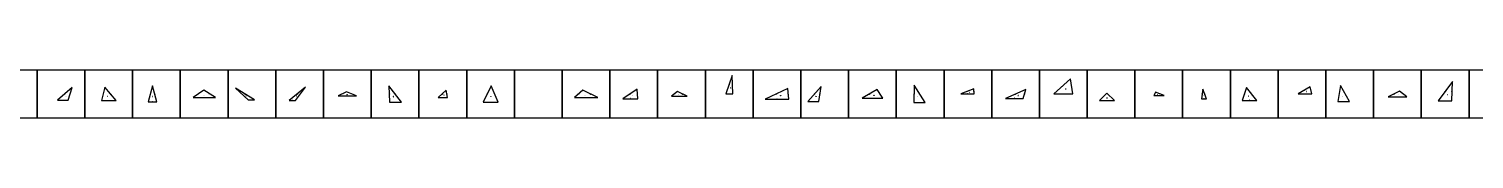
# Model space of a CAD drawing. Header units: millimetres. Extents: x 0 to 121000, y 0 to 607.
# Drawn here: x 60414 to 75553, y 0 to 500 of the extents above; entities that cross this region are included whole.
import ezdxf

# ---------------------------------------------------------------- set-up
doc = ezdxf.new("R2010")
doc.units = ezdxf.units.MM

msp = doc.modelspace()

# ---------------------------------------------------------------- linework, layer by layer
for points in [[(60000, 0), (60500, 0), (60500, 500), (60000, 500), (60000, 0)], [(60500, 0), (61000, 0), (61000, 500), (60500, 500), (60500, 0)], [(61000, 0), (61500, 0), (61500, 500), (61000, 500), (61000, 0)], [(61500, 0), (62000, 0), (62000, 500), (61500, 500), (61500, 0)], [(62000, 0), (62500, 0), (62500, 500), (62000, 500), (62000, 0)], [(62500, 0), (63000, 0), (63000, 500), (62500, 500), (62500, 0)], [(63000, 0), (63500, 0), (63500, 500), (63000, 500), (63000, 0)], [(63500, 0), (64000, 0), (64000, 500), (63500, 500), (63500, 0)], [(64000, 0), (64500, 0), (64500, 500), (64000, 500), (64000, 0)], [(64500, 0), (65000, 0), (65000, 500), (64500, 500), (64500, 0)], [(65000, 0), (65500, 0), (65500, 500), (65000, 500), (65000, 0)], [(65500, 0), (66000, 0), (66000, 500), (65500, 500), (65500, 0)], [(66000, 0), (66500, 0), (66500, 500), (66000, 500), (66000, 0)], [(66500, 0), (67000, 0), (67000, 500), (66500, 500), (66500, 0)], [(67000, 0), (67500, 0), (67500, 500), (67000, 500), (67000, 0)], [(67500, 0), (68000, 0), (68000, 500), (67500, 500), (67500, 0)], [(68000, 0), (68500, 0), (68500, 500), (68000, 500), (68000, 0)], [(68500, 0), (69000, 0), (69000, 500), (68500, 500), (68500, 0)], [(69000, 0), (69500, 0), (69500, 500), (69000, 500), (69000, 0)], [(69500, 0), (70000, 0), (70000, 500), (69500, 500), (69500, 0)], [(70000, 0), (70500, 0), (70500, 500), (70000, 500), (70000, 0)], [(70500, 0), (71000, 0), (71000, 500), (70500, 500), (70500, 0)], [(71000, 0), (71500, 0), (71500, 500), (71000, 500), (71000, 0)], [(71500, 0), (72000, 0), (72000, 500), (71500, 500), (71500, 0)], [(72000, 0), (72500, 0), (72500, 500), (72000, 500), (72000, 0)], [(72500, 0), (73000, 0), (73000, 500), (72500, 500), (72500, 0)], [(73000, 0), (73500, 0), (73500, 500), (73000, 500), (73000, 0)], [(73500, 0), (74000, 0), (74000, 500), (73500, 500), (73500, 0)], [(74000, 0), (74500, 0), (74500, 500), (74000, 500), (74000, 0)], [(74500, 0), (75000, 0), (75000, 500), (74500, 500), (74500, 0)], [(75000, 0), (75500, 0), (75500, 500), (75000, 500), (75000, 0)], [(75500, 0), (76000, 0), (76000, 500), (75500, 500), (75500, 0)]]:
    msp.add_lwpolyline(points, close=True)
at = {"color": 1}
for points in [[(60869, 318), (60713, 184)], [(60825, 184), (60869, 318)], [(61209, 320), (61174, 182)], [(61327, 182), (61209, 320)], [(61710, 334), (61665, 168)], [(61755, 168), (61710, 334)], [(62777, 190), (62579, 312)], [(62579, 312), (62710, 190)], [(63310, 320), (63140, 182)], [(63206, 182), (63310, 320)], [(64316, 166), (64186, 336)], [(64186, 336), (64190, 166)], [(65256, 336), (65173, 166)], [(65329, 166), (65256, 336)], [(67782, 444), (67715, 251)], [(67787, 251), (67782, 444)], [(68365, 307), (68127, 195)], [(68374, 195), (68365, 307)], [(68713, 330), (68575, 172)], [(68688, 172), (68713, 330)], [(69686, 342), (69684, 160)], [(69803, 160), (69686, 342)], [(70311, 305), (70176, 251)], [(70315, 251), (70311, 305)], [(71325, 408), (71152, 251)], [(71350, 251), (71325, 408)], [(73169, 319), (73125, 183)], [(73278, 183), (73169, 319)], [(73836, 325), (73711, 251)], [(73852, 251), (73836, 325)], [(74155, 340), (74124, 171)], [(74249, 171), (74155, 340)], [(75326, 380), (75176, 177)], [(75319, 177), (75326, 380)], [(60713, 184), (60825, 184)], [(61174, 182), (61327, 182)], [(61665, 168), (61755, 168)], [(62246, 290), (62134, 212)], [(62134, 212), (62367, 212)], [(62367, 212), (62246, 290)], [(62710, 190), (62777, 190)], [(63140, 182), (63206, 182)], [(63742, 272), (63655, 230)], [(63655, 230), (63846, 230)], [(63846, 230), (63742, 272)], [(64190, 166), (64316, 166)], [(64786, 289), (64702, 213)], [(64702, 213), (64799, 213)], [(64799, 213), (64786, 289)], [(65173, 166), (65329, 166)], [(66218, 290), (66129, 212)], [(66129, 212), (66374, 212)], [(66374, 212), (66218, 290)], [(66786, 301), (66636, 201)], [(66636, 201), (66792, 201)], [(66792, 201), (66786, 301)], [(67208, 276), (67146, 226)], [(67146, 226), (67310, 226)], [(67310, 226), (67208, 276)], [(67715, 251), (67787, 251)], [(68127, 195), (68374, 195)], [(68575, 172), (68688, 172)], [(69299, 296), (69143, 206)], [(69143, 206), (69359, 206)], [(69359, 206), (69299, 296)], [(69684, 160), (69803, 160)], [(70176, 251), (70315, 251)], [(70858, 298), (70644, 204)], [(70644, 204), (70830, 204)], [(70830, 204), (70858, 298)], [(71152, 251), (71350, 251)], [(71707, 259), (71629, 182)], [(71629, 182), (71787, 182)], [(71787, 182), (71707, 259)], [(72216, 268), (72197, 234)], [(72197, 234), (72306, 234)], [(72306, 234), (72216, 268)], [(72713, 302), (72696, 200)], [(72696, 200), (72751, 200)], [(72751, 200), (72713, 302)], [(73125, 183), (73278, 183)], [(73711, 251), (73852, 251)], [(74124, 171), (74249, 171)], [(74773, 281), (74654, 221)], [(74654, 221), (74847, 221)], [(74847, 221), (74773, 281)], [(75176, 177), (75319, 177)]]:
    msp.add_lwpolyline(points, dxfattribs=at)
at = {"color": 250}
for points in [[(67750, 348), (67750, 347), (67749, 348)], [(67750, 347), (67750, 347), (67750, 347), (67749, 347)], [(67750, 347), (67750, 346), (67749, 346)], [(67783, 348), (67783, 348), (67784, 348), (67784, 348), (67784, 348), (67784, 348)], [(67783, 346), (67783, 346), (67783, 347), (67783, 347), (67784, 346), (67784, 347), (67784, 347), (67784, 346), (67784, 346)], [(67783, 347), (67783, 347), (67783, 347), (67784, 347), (67784, 347), (67784, 347), (67784, 347)], [(71239, 328), (71239, 328), (71238, 329), (71238, 329), (71238, 328), (71239, 328)], [(71240, 329), (71240, 329), (71239, 329)], [(71240, 329), (71239, 328), (71239, 329)], [(71336, 330), (71336, 329), (71336, 329), (71336, 330), (71337, 330), (71337, 329)], [(71336, 329), (71336, 329), (71336, 329), (71336, 329), (71336, 329), (71337, 329), (71337, 329)], [(60768, 185), (60768, 185), (60768, 185), (60768, 185), (60768, 185), (60768, 184), (60768, 184), (60768, 184), (60768, 184)], [(60768, 185), (60768, 185), (60769, 185), (60769, 185), (60768, 185), (60768, 184), (60769, 184)], [(60769, 185), (60769, 185), (60769, 185), (60769, 185), (60769, 185), (60769, 184), (60769, 184), (60769, 184), (60769, 184)], [(60792, 251), (60792, 250), (60791, 251)], [(60791, 250), (60792, 250), (60791, 250), (60791, 250), (60791, 250), (60791, 251)], [(60846, 251), (60846, 251), (60845, 251), (60845, 252), (60846, 251), (60846, 251)], [(60845, 250), (60845, 251), (60846, 251)], [(60846, 252), (60846, 252), (60846, 252)], [(61193, 252), (61193, 252), (61193, 251), (61193, 251), (61193, 252), (61192, 251), (61192, 251), (61192, 252), (61192, 252)], [(61193, 250), (61193, 250), (61192, 250)], [(61250, 183), (61250, 184), (61250, 183)], [(61251, 183), (61250, 183), (61250, 184), (61251, 184), (61251, 183), (61250, 183)], [(61251, 183), (61251, 183), (61251, 184), (61251, 183)], [(61267, 251), (61267, 251), (61266, 251), (61267, 251)], [(61268, 250), (61267, 250), (61268, 250)], [(61267, 250), (61267, 250), (61268, 250)], [(61688, 250), (61688, 250), (61688, 250), (61687, 250), (61688, 250), (61688, 250)], [(61688, 252), (61689, 251), (61688, 251)], [(61689, 250), (61688, 251), (61688, 251), (61688, 251), (61688, 251), (61688, 251)], [(61709, 169), (61709, 170), (61709, 169)], [(61711, 169), (61710, 169), (61711, 170), (61711, 169)], [(61731, 250), (61731, 250), (61731, 250), (61731, 250), (61732, 251), (61732, 250)], [(61731, 251), (61731, 251), (61731, 251), (61731, 251), (61732, 251), (61732, 251)], [(62191, 250), (62191, 250), (62190, 250)], [(62192, 250), (62192, 250), (62192, 250), (62191, 250), (62191, 251), (62191, 251), (62191, 251), (62191, 251), (62192, 251)], [(62250, 213), (62250, 213), (62250, 213), (62250, 213), (62250, 213), (62250, 213), (62250, 212), (62250, 212), (62250, 213)], [(62250, 213), (62250, 213), (62251, 213), (62251, 213), (62250, 213), (62251, 213), (62251, 212), (62250, 212), (62250, 213)], [(62251, 213), (62251, 213), (62251, 213), (62251, 213), (62251, 213), (62251, 212), (62251, 212)], [(62306, 250), (62305, 250), (62306, 251)], [(62306, 250), (62306, 250), (62307, 250), (62306, 250), (62306, 251), (62307, 250)], [(62307, 249), (62307, 249), (62307, 249), (62307, 250), (62307, 250), (62307, 250), (62307, 250)], [(62645, 252), (62645, 253), (62645, 252), (62645, 252), (62645, 252), (62644, 252), (62645, 252)], [(62645, 252), (62646, 252), (62646, 252), (62646, 252), (62645, 252), (62645, 251), (62645, 251), (62645, 251), (62645, 252)], [(62678, 250), (62678, 250), (62677, 250), (62677, 250), (62678, 250), (62677, 250), (62678, 251), (62678, 250), (62678, 250)], [(62677, 250), (62677, 250), (62677, 251)], [(62678, 249), (62678, 249), (62678, 249), (62678, 250), (62678, 250), (62679, 250), (62678, 250)], [(62742, 191), (62743, 191), (62743, 190)], [(62743, 191), (62743, 191), (62743, 191), (62743, 191), (62743, 191), (62743, 190), (62743, 190), (62743, 190), (62743, 190)], [(62744, 191), (62744, 191), (62744, 191), (62744, 190)], [(63172, 183), (63172, 183), (63172, 182)], [(63172, 183), (63172, 183), (63173, 183), (63173, 183), (63172, 183), (63172, 182), (63173, 182)], [(63174, 183), (63173, 183), (63173, 183), (63173, 182)], [(63226, 250), (63226, 250), (63225, 250)], [(63225, 250), (63226, 250), (63225, 249), (63225, 250), (63225, 250), (63225, 250), (63225, 250)], [(63227, 251), (63227, 250), (63226, 250), (63226, 251), (63226, 251), (63226, 251), (63226, 251)], [(63256, 251), (63256, 251), (63257, 251)], [(63257, 251), (63257, 252), (63257, 251)], [(63699, 250), (63699, 249), (63698, 250)], [(63700, 251), (63700, 250), (63699, 251)], [(63750, 231), (63750, 232), (63750, 232), (63750, 231), (63750, 231), (63750, 231), (63750, 231), (63750, 231), (63750, 231)], [(63750, 231), (63751, 232), (63751, 231)], [(63751, 231), (63751, 232), (63751, 232), (63751, 231), (63751, 231), (63751, 231), (63751, 231), (63751, 231), (63751, 231)], [(63794, 250), (63793, 250), (63794, 251)], [(63794, 249), (63794, 249), (63794, 249), (63794, 250), (63794, 250), (63794, 250), (63794, 250), (63795, 250), (63795, 250)], [(64189, 252), (64190, 252), (64190, 252), (64189, 252), (64189, 252), (64189, 252), (64189, 252), (64189, 252), (64189, 252)], [(64189, 251), (64189, 251), (64190, 251), (64189, 251)], [(64190, 251), (64190, 250), (64189, 251)], [(64250, 250), (64250, 250), (64250, 250), (64250, 250), (64250, 251), (64251, 250)], [(64252, 167), (64252, 168), (64252, 168), (64252, 167), (64252, 167), (64252, 167), (64252, 167)], [(64253, 167), (64253, 168), (64253, 168), (64253, 167), (64253, 167), (64253, 167), (64253, 167), (64253, 167), (64253, 167)], [(64253, 167), (64253, 168), (64254, 168), (64254, 167), (64253, 167), (64253, 167), (64254, 167)], [(64746, 251), (64746, 251), (64745, 250), (64745, 251), (64745, 251), (64745, 251), (64745, 251)], [(64750, 214), (64750, 214), (64751, 214), (64751, 214), (64750, 214), (64751, 214), (64751, 213), (64750, 213), (64750, 214)], [(64751, 214), (64751, 214), (64751, 213)], [(64791, 251), (64791, 252), (64792, 252)], [(64792, 251), (64792, 250), (64791, 251), (64792, 251)], [(64791, 250), (64791, 250), (64791, 250), (64791, 250), (64792, 250), (64792, 250), (64792, 250), (64792, 250), (64792, 250)], [(65215, 250), (65215, 250), (65215, 250), (65215, 250), (65214, 250), (65215, 250)], [(65216, 252), (65216, 251), (65215, 251)], [(65215, 250), (65215, 251), (65216, 251), (65215, 250), (65215, 251), (65215, 251)], [(65249, 167), (65250, 167), (65250, 166)], [(65251, 167), (65250, 167), (65250, 167), (65251, 167), (65251, 166), (65250, 166)], [(65251, 167), (65251, 167), (65251, 167), (65251, 166)], [(65291, 250), (65291, 250), (65292, 250)], [(65291, 249), (65291, 249), (65291, 250), (65291, 250), (65292, 250), (65292, 250), (65292, 250), (65292, 250), (65292, 250)], [(66174, 250), (66174, 250), (66174, 249), (66174, 250), (66174, 250), (66174, 250), (66173, 250)], [(66175, 251), (66175, 251), (66175, 250), (66175, 251), (66175, 251), (66175, 251), (66174, 251)], [(66250, 213), (66250, 213), (66251, 213), (66251, 213), (66251, 213), (66251, 213), (66251, 212), (66250, 212), (66250, 212)], [(66294, 250), (66295, 250), (66295, 251), (66295, 251), (66295, 250), (66295, 250)], [(66296, 250), (66296, 249), (66295, 250), (66295, 250), (66296, 250), (66295, 250), (66296, 251), (66296, 250), (66296, 250)], [(66296, 250), (66296, 249), (66296, 250)], [(66711, 250), (66711, 250), (66711, 249), (66711, 250), (66711, 250), (66711, 250), (66710, 250), (66711, 250), (66711, 250)], [(66712, 250), (66712, 250), (66711, 251)], [(66712, 251), (66712, 250), (66712, 251)], [(66713, 202), (66713, 203), (66713, 202)], [(66714, 203), (66714, 203), (66714, 203), (66714, 203), (66714, 202), (66714, 202), (66714, 202), (66714, 202), (66714, 202)], [(66788, 251), (66788, 251), (66788, 251), (66788, 251), (66789, 251), (66789, 251)], [(67227, 227), (67227, 227), (67227, 227), (67227, 227), (67227, 227), (67227, 227), (67227, 226), (67227, 226), (67227, 226)], [(67228, 227), (67228, 227), (67228, 226)], [(67258, 250), (67258, 250), (67257, 250), (67258, 250), (67258, 250), (67258, 251), (67258, 251)], [(67259, 249), (67258, 250), (67259, 250)], [(67259, 249), (67259, 249), (67259, 249), (67259, 250), (67259, 250), (67259, 250), (67259, 250), (67260, 250), (67260, 250)], [(67750, 252), (67750, 252), (67750, 251)], [(67751, 252), (67751, 252), (67751, 251)], [(67751, 252), (67752, 252), (67752, 251)], [(68246, 250), (68247, 250), (68247, 250), (68247, 250), (68246, 250), (68247, 251)], [(68246, 250), (68246, 250), (68246, 249), (68246, 250)], [(68248, 250), (68248, 250), (68247, 250), (68247, 250), (68248, 251), (68247, 251), (68247, 251)], [(68250, 196), (68250, 196), (68250, 196), (68250, 196), (68250, 196), (68250, 195), (68250, 195)], [(68251, 196), (68250, 196), (68251, 196), (68251, 195)], [(68251, 196), (68251, 196), (68251, 196), (68251, 196), (68251, 195), (68251, 195)], [(68369, 251), (68368, 252), (68369, 252)], [(68368, 250), (68368, 251), (68369, 251)], [(68369, 250), (68368, 250), (68369, 250)], [(68630, 173), (68631, 174), (68631, 173)], [(68631, 174), (68631, 174), (68631, 173)], [(68645, 250), (68645, 250), (68645, 249), (68644, 250), (68644, 250), (68644, 250), (68644, 250)], [(68646, 251), (68646, 251), (68645, 250), (68645, 251), (68645, 251), (68645, 251), (68645, 251), (68645, 251), (68645, 251)], [(68700, 252), (68700, 252), (68699, 252), (68700, 252)], [(68699, 250), (68699, 250), (68699, 251), (68700, 251), (68699, 250), (68700, 250), (68700, 250)], [(68699, 251), (68699, 251), (68699, 251), (68699, 251), (68700, 251), (68700, 251), (68700, 251), (68700, 251), (68700, 251)], [(69222, 250), (69222, 250), (69222, 251), (69221, 250), (69222, 250), (69222, 250)], [(69221, 250), (69221, 249), (69221, 250)], [(69223, 251), (69222, 250), (69222, 251)], [(69250, 207), (69250, 208), (69250, 207)], [(69251, 208), (69251, 208), (69251, 207)], [(69252, 207), (69251, 207), (69252, 208), (69252, 207)], [(69329, 249), (69328, 249), (69328, 250), (69328, 250), (69329, 250), (69329, 250), (69329, 250)], [(69328, 250), (69328, 250), (69329, 250)], [(69686, 252), (69687, 252), (69686, 252)], [(69686, 251), (69686, 251), (69687, 251), (69686, 251)], [(69686, 250), (69686, 251), (69687, 250), (69686, 250)], [(69742, 161), (69743, 162), (69743, 161)], [(69743, 251), (69743, 250), (69743, 251), (69743, 251), (69743, 251), (69743, 251), (69743, 251), (69744, 251), (69744, 251)], [(69744, 250), (69743, 250), (69744, 250)], [(69743, 250), (69743, 250), (69744, 250)], [(69743, 161), (69743, 161), (69743, 162), (69743, 162), (69743, 161), (69743, 161)], [(69744, 161), (69744, 161), (69744, 162), (69744, 162), (69744, 161), (69744, 161)], [(70244, 277), (70244, 277), (70244, 276), (70244, 277), (70244, 277), (70243, 277), (70243, 277), (70244, 277), (70244, 277)], [(70243, 277), (70244, 276), (70243, 276), (70243, 277), (70243, 277), (70243, 277), (70243, 277)], [(70245, 277), (70244, 277), (70244, 278)], [(70244, 252), (70244, 252), (70245, 252), (70245, 252), (70244, 252), (70244, 251), (70245, 251)], [(70245, 252), (70245, 252), (70245, 252), (70245, 251)], [(70246, 252), (70246, 252), (70246, 252), (70246, 252), (70246, 252), (70246, 251), (70246, 251)], [(70311, 277), (70312, 277), (70312, 277), (70312, 278), (70312, 278), (70312, 277)], [(70311, 278), (70312, 278), (70312, 278), (70312, 278), (70312, 278), (70312, 278)], [(70736, 205), (70736, 206), (70736, 206), (70736, 205), (70736, 205), (70736, 205), (70736, 205)], [(70737, 205), (70736, 205), (70737, 206), (70737, 205)], [(70737, 205), (70738, 206), (70738, 205)], [(70752, 250), (70751, 250), (70752, 251)], [(70752, 250), (70752, 250), (70752, 251)], [(70842, 251), (70842, 252), (70843, 251)], [(70842, 250), (70842, 250), (70842, 251), (70843, 251), (70842, 250), (70843, 250), (70843, 251)], [(70843, 252), (70843, 252), (70843, 252), (70843, 252)], [(71251, 252), (71251, 252), (71251, 252), (71251, 252), (71251, 252), (71251, 252), (71251, 251), (71251, 251), (71251, 251)], [(71669, 220), (71669, 220), (71669, 220), (71668, 220)], [(71668, 220), (71668, 219), (71668, 220)], [(71670, 220), (71670, 220), (71669, 220), (71669, 220), (71669, 221), (71669, 221), (71669, 221)], [(71707, 183), (71708, 183), (71708, 183)], [(71708, 183), (71708, 183), (71708, 183)], [(71709, 183), (71709, 183), (71709, 183), (71709, 183), (71709, 183), (71709, 183)], [(71746, 220), (71746, 220), (71746, 221)], [(71747, 220), (71746, 220), (71747, 220)], [(71747, 219), (71747, 219), (71747, 220)], [(72208, 251), (72208, 251), (72207, 251)], [(72208, 251), (72208, 251), (72208, 250), (72207, 250), (72208, 251), (72207, 251), (72207, 251)], [(72250, 235), (72250, 235), (72251, 235), (72251, 235), (72251, 235), (72251, 234), (72251, 234), (72250, 234), (72250, 234)], [(72251, 235), (72252, 235), (72252, 234)], [(72252, 235), (72252, 235), (72252, 235), (72252, 235), (72252, 235), (72252, 234), (72252, 234), (72252, 234), (72252, 234)], [(72260, 250), (72261, 249), (72261, 250), (72260, 250), (72261, 251), (72261, 250)], [(72261, 250), (72261, 249), (72261, 250)], [(72706, 252), (72706, 252), (72706, 251), (72706, 251), (72706, 252), (72706, 251), (72705, 251), (72705, 252), (72706, 252)], [(72706, 251), (72706, 251), (72706, 251), (72705, 251)], [(72706, 250), (72706, 250), (72706, 250), (72706, 250), (72705, 250), (72705, 251)], [(72723, 201), (72723, 201), (72723, 201), (72723, 201), (72723, 201), (72723, 200), (72723, 200)], [(72724, 201), (72723, 201), (72724, 201), (72724, 200)], [(72725, 201), (72724, 201), (72724, 201), (72725, 201), (72725, 200), (72724, 200)], [(72731, 250), (72731, 250), (72731, 250), (72731, 250), (72732, 250), (72732, 250), (72732, 251), (72732, 250), (72732, 250)], [(72731, 251), (72731, 251), (72732, 251)], [(73148, 251), (73149, 251), (73148, 250), (73148, 250), (73148, 251), (73148, 251), (73147, 251), (73148, 251), (73148, 251)], [(73148, 250), (73148, 250), (73148, 250), (73148, 250), (73147, 250), (73147, 250)], [(73148, 252), (73149, 251), (73148, 251)], [(73201, 185), (73201, 185), (73201, 185), (73201, 185), (73201, 184), (73201, 184), (73201, 184), (73201, 184), (73201, 184)], [(73201, 185), (73202, 185), (73201, 184)], [(73202, 185), (73202, 185), (73202, 185), (73202, 185), (73202, 184), (73202, 184), (73202, 184), (73202, 184), (73202, 184)], [(73223, 250), (73223, 250), (73222, 250), (73223, 251)], [(73222, 251), (73222, 251), (73222, 251), (73223, 251)], [(73223, 249), (73223, 249), (73223, 250), (73223, 250), (73223, 250), (73224, 250), (73223, 250)], [(73774, 287), (73774, 286), (73773, 287)], [(73775, 287), (73775, 287), (73774, 288)], [(73775, 287), (73775, 287), (73774, 286), (73774, 287), (73774, 287), (73774, 287), (73774, 287)], [(73781, 252), (73781, 252), (73781, 251)], [(73782, 252), (73782, 252), (73782, 252), (73782, 252), (73782, 251), (73782, 251)], [(73843, 288), (73843, 287), (73843, 287), (73843, 288), (73844, 288), (73844, 288)], [(73843, 287), (73844, 287), (73844, 287), (73844, 287), (73843, 287), (73844, 287)], [(74141, 255), (74141, 256), (74141, 256), (74141, 255), (74140, 256), (74141, 256)], [(74141, 255), (74141, 255), (74141, 255), (74141, 255), (74141, 255), (74140, 255), (74140, 255)], [(74187, 173), (74187, 173), (74187, 172)], [(74201, 254), (74201, 254), (74202, 254)], [(74713, 249), (74714, 249), (74714, 250), (74713, 250), (74713, 250), (74713, 250)], [(74715, 250), (74715, 250), (74715, 250), (74715, 250), (74715, 251), (74715, 251), (74714, 251)], [(74750, 222), (74750, 222), (74750, 222), (74750, 222), (74750, 222), (74750, 221), (74750, 221), (74750, 221), (74750, 221)], [(74751, 222), (74751, 222), (74751, 221), (74751, 221), (74751, 222), (74751, 222)], [(74810, 250), (74809, 250), (74809, 250), (74809, 250), (74810, 250), (74810, 250), (74810, 251)], [(74809, 251), (74809, 250), (74809, 250), (74809, 251)], [(74810, 249), (74810, 249), (74810, 249), (74810, 250), (74810, 250), (74810, 250), (74810, 250), (74811, 250), (74810, 250)], [(75247, 178), (75247, 179), (75247, 179), (75247, 178), (75247, 178), (75247, 178), (75247, 178), (75247, 178), (75247, 178)], [(75247, 178), (75247, 179), (75248, 179), (75248, 178), (75247, 178), (75247, 178), (75248, 178)], [(75252, 278), (75252, 277), (75251, 278)], [(75252, 279), (75253, 278), (75252, 279)], [(75321, 278), (75321, 279), (75322, 279)], [(75321, 277), (75321, 277), (75321, 278), (75321, 278), (75321, 277), (75322, 277), (75322, 278)]]:
    msp.add_lwpolyline(points, dxfattribs=at)
at = {"color": 5}
for points in [[(67760, 315), (67760, 316), (67760, 314)], [(67762, 316), (67761, 315), (67761, 314), (67762, 314), (67762, 315), (67761, 315)], [(67762, 316), (67763, 316), (67762, 314)], [(71274, 303), (71275, 304), (71275, 302)], [(71275, 304), (71276, 304), (71275, 302)], [(60800, 229), (60801, 229), (60801, 228)], [(60802, 229), (60801, 229), (60802, 229), (60802, 228)], [(60803, 229), (60803, 229), (60803, 229), (60803, 229), (60803, 229), (60803, 228), (60803, 228)], [(61235, 228), (61236, 229), (61236, 227)], [(61237, 228), (61236, 228), (61237, 229), (61237, 227)], [(61238, 228), (61237, 228), (61238, 229), (61238, 227)], [(61708, 223), (61709, 224), (61709, 223)], [(61710, 223), (61709, 223), (61710, 224), (61710, 223)], [(61711, 224), (61710, 224), (61710, 223), (61711, 223), (61711, 223), (61710, 223)], [(62247, 238), (62248, 239), (62248, 237)], [(62249, 238), (62249, 238), (62249, 239), (62249, 237)], [(62251, 239), (62250, 238), (62250, 237), (62251, 237), (62251, 238), (62250, 238)], [(62687, 231), (62688, 231), (62688, 230)], [(62689, 231), (62688, 231), (62689, 231), (62689, 230)], [(63217, 228), (63217, 229), (63217, 227)], [(63219, 228), (63218, 228), (63218, 229), (63218, 227)], [(63220, 228), (63219, 228), (63219, 229), (63220, 229), (63220, 227), (63219, 227)], [(63746, 244), (63747, 245), (63747, 243)], [(63748, 245), (63747, 245), (63747, 244), (63748, 244), (63748, 243), (63747, 243)], [(64229, 223), (64230, 224), (64230, 222)], [(64231, 224), (64230, 224), (64230, 223), (64231, 223), (64231, 222), (64230, 222)], [(64231, 223), (64231, 224), (64232, 224), (64232, 223), (64231, 223), (64231, 222), (64232, 222)], [(64761, 238), (64761, 239), (64761, 238)], [(64763, 239), (64762, 239), (64762, 238), (64763, 238), (64763, 238), (64762, 238)], [(64764, 238), (64763, 238), (64764, 239), (64764, 238)], [(65251, 223), (65251, 223), (65251, 222)], [(65253, 223), (65252, 223), (65252, 223), (65253, 223), (65253, 222), (65252, 222)], [(65254, 223), (65253, 223), (65253, 222), (65254, 222), (65254, 223), (65253, 223)], [(66239, 238), (66239, 239), (66239, 237)], [(66241, 239), (66240, 239), (66240, 238), (66241, 238), (66241, 237), (66240, 237)], [(66242, 238), (66241, 238), (66241, 239), (66242, 239), (66242, 237), (66241, 237)], [(66736, 235), (66737, 235), (66737, 234)], [(66738, 235), (66737, 235), (66737, 234), (66738, 234), (66738, 235), (66737, 235)], [(66739, 235), (66739, 235), (66739, 234)], [(67220, 243), (67220, 243), (67220, 242)], [(67222, 243), (67221, 243), (67221, 242), (67222, 242), (67222, 243), (67221, 243)], [(67222, 243), (67222, 243), (67223, 243), (67223, 243), (67222, 243), (67223, 242), (67223, 242), (67222, 242), (67222, 242)], [(68287, 232), (68288, 233), (68288, 231)], [(68288, 233), (68289, 233), (68288, 231)], [(68657, 225), (68658, 226), (68658, 224)], [(68658, 226), (68659, 226), (68658, 224)], [(68659, 225), (68660, 226), (68660, 224)], [(69265, 236), (69266, 237), (69266, 235)], [(69266, 237), (69267, 237), (69266, 235)], [(69268, 237), (69268, 237), (69268, 237), (69268, 236), (69268, 236), (69268, 236), (69268, 235), (69268, 235), (69268, 236)], [(69722, 221), (69723, 222), (69723, 220)], [(69724, 222), (69724, 222), (69724, 220)], [(69726, 221), (69725, 221), (69725, 222), (69725, 220)], [(70265, 269), (70266, 270), (70266, 268)], [(70266, 270), (70267, 270), (70266, 268)], [(70268, 270), (70268, 270), (70268, 269), (70268, 269), (70268, 268), (70268, 268)], [(70775, 235), (70776, 236), (70776, 235)], [(70777, 236), (70777, 236), (70777, 235)], [(70779, 236), (70778, 235), (70778, 235), (70779, 235), (70779, 235), (70778, 235)], [(71706, 208), (71707, 209), (71707, 207)], [(71707, 209), (71708, 209), (71707, 207)], [(71709, 208), (71708, 208), (71708, 209), (71709, 209), (71709, 207), (71708, 207)], [(72238, 245), (72239, 246), (72239, 244)], [(72240, 245), (72241, 246), (72241, 244)], [(72718, 234), (72719, 235), (72719, 233)], [(72721, 234), (72721, 235), (72722, 235), (72722, 234), (72721, 234), (72722, 234), (72722, 233), (72721, 233), (72721, 233)], [(73189, 228), (73190, 229), (73190, 228)], [(73192, 229), (73191, 229), (73191, 228), (73192, 228), (73192, 228), (73191, 228)], [(73798, 275), (73799, 276), (73799, 275)], [(73801, 276), (73801, 275), (73801, 275), (73801, 275), (73801, 275), (73801, 275)], [(74174, 227), (74175, 228), (74175, 227)], [(74177, 228), (74178, 228), (74177, 227)], [(74756, 241), (74757, 242), (74757, 240)], [(74759, 241), (74759, 241), (74759, 242), (74759, 242), (74759, 240), (74759, 240)], [(75272, 245), (75273, 246), (75273, 244)], [(75274, 245), (75273, 245), (75273, 246), (75274, 246), (75274, 244), (75273, 244)], [(75274, 245), (75274, 246), (75275, 246), (75275, 245), (75275, 245), (75275, 244), (75275, 244), (75274, 244), (75274, 244)]]:
    msp.add_lwpolyline(points, dxfattribs=at)
for points in [[(71277, 303), (71276, 304), (71276, 304), (71277, 304), (71277, 304), (71277, 303), (71277, 303), (71277, 302), (71276, 302), (71276, 303), (71277, 303)], [(62690, 231), (62689, 231), (62689, 231), (62690, 231), (62690, 231), (62690, 231), (62690, 230), (62690, 230), (62689, 230), (62689, 230), (62690, 231)], [(63748, 243), (63748, 245), (63749, 245), (63749, 243), (63748, 243)], [(68289, 231), (68289, 233), (68290, 233), (68290, 231), (68289, 231)], [(72239, 245), (72239, 246), (72239, 246), (72240, 246), (72240, 246), (72239, 245), (72240, 245), (72240, 244), (72239, 244), (72239, 245), (72239, 245)], [(72720, 234), (72720, 234), (72720, 235), (72720, 235), (72720, 234), (72720, 234), (72720, 234), (72720, 233), (72720, 233), (72720, 234), (72720, 234)], [(73190, 229), (73190, 229), (73190, 229), (73191, 229), (73191, 229), (73190, 229), (73191, 228), (73191, 228), (73190, 228), (73190, 228), (73190, 229)], [(73800, 276), (73799, 276), (73799, 276), (73800, 276), (73800, 276), (73800, 276), (73800, 275), (73800, 275), (73799, 275), (73799, 275), (73800, 276)], [(74176, 227), (74176, 228), (74176, 228), (74176, 228), (74176, 228), (74176, 227), (74176, 227), (74176, 227), (74176, 227), (74176, 227), (74176, 227)], [(74758, 241), (74758, 241), (74758, 242), (74758, 242), (74758, 241), (74758, 241), (74758, 241), (74758, 240), (74757, 240), (74757, 241), (74758, 241)]]:
    msp.add_lwpolyline(points, close=True, dxfattribs=at)
at = {"color": 250}
for points in [[(61192, 251), (61193, 251), (61193, 251), (61193, 251), (61193, 251), (61192, 251), (61192, 251), (61192, 251), (61192, 251), (61192, 251), (61192, 251)], [(61710, 169), (61709, 169), (61709, 170), (61710, 170), (61710, 169), (61710, 169), (61710, 169), (61710, 169), (61709, 169), (61709, 169), (61710, 169)], [(62190, 250), (62191, 250), (62191, 250), (62190, 249), (62190, 250), (62190, 250), (62190, 250), (62190, 250), (62190, 250), (62190, 250), (62190, 250)], [(63257, 252), (63257, 252), (63257, 252), (63257, 253), (63257, 252), (63257, 252), (63258, 252), (63258, 252), (63258, 252), (63257, 252), (63257, 252)], [(63699, 250), (63700, 250), (63700, 250), (63699, 250), (63699, 250), (63699, 250), (63699, 250), (63699, 250), (63699, 251), (63699, 250), (63699, 250)], [(63793, 251), (63793, 250), (63793, 250), (63793, 251), (63793, 251)], [(64745, 250), (64745, 250), (64745, 250), (64745, 250), (64745, 250), (64745, 250), (64745, 250), (64744, 250), (64745, 251), (64745, 250), (64745, 250)], [(64744, 250), (64745, 250), (64744, 249), (64744, 250), (64744, 250)], [(65292, 251), (65291, 251), (65291, 251), (65291, 252), (65292, 251)], [(66174, 250), (66175, 250), (66175, 250), (66175, 250), (66174, 250), (66174, 250), (66174, 250), (66174, 250), (66174, 251), (66174, 250), (66174, 250)], [(66251, 212), (66251, 213), (66252, 213), (66252, 212), (66251, 212)], [(66252, 213), (66252, 213), (66252, 213), (66252, 213), (66252, 213), (66252, 213), (66252, 213), (66252, 212), (66252, 212), (66252, 213), (66252, 213)], [(66715, 203), (66714, 203), (66714, 203), (66715, 203), (66715, 203), (66715, 203), (66715, 202), (66715, 202), (66714, 202), (66714, 202), (66715, 203)], [(67178, 250), (67178, 250), (67178, 250), (67178, 250), (67178, 250), (67178, 250), (67178, 250), (67177, 250), (67178, 251), (67178, 250), (67178, 250)], [(67228, 226), (67228, 227), (67229, 227), (67229, 226), (67228, 226)], [(68632, 173), (68632, 174), (68632, 174), (68632, 173), (68632, 173)], [(68645, 251), (68645, 250), (68645, 250), (68644, 251), (68645, 251)], [(69328, 251), (69328, 251), (69328, 250), (69327, 251), (69328, 251), (69328, 251), (69328, 251), (69328, 251), (69328, 251), (69328, 251), (69328, 251)], [(70751, 250), (70751, 250), (70751, 249), (70751, 249), (70751, 250), (70751, 250), (70751, 250), (70750, 250), (70751, 250), (70751, 250), (70751, 250)], [(72207, 250), (72208, 250), (72208, 250), (72207, 250), (72207, 250)], [(72260, 251), (72260, 250), (72260, 250), (72260, 251), (72260, 251)], [(74186, 172), (74186, 172), (74186, 173), (74186, 173), (74186, 172), (74186, 172), (74186, 172), (74186, 172), (74186, 172), (74186, 172), (74186, 172)], [(74202, 255), (74201, 255), (74201, 255), (74201, 256), (74202, 255)], [(74714, 250), (74714, 250), (74714, 250), (74714, 250), (74714, 250), (74714, 250), (74714, 250), (74714, 250), (74714, 251), (74714, 250), (74714, 250)], [(74750, 222), (74750, 222), (74750, 222), (74751, 222), (74751, 222), (74750, 222), (74751, 222), (74751, 221), (74750, 221), (74750, 222), (74750, 222)], [(75251, 278), (75252, 277), (75252, 277), (75251, 277), (75251, 278)], [(75321, 279), (75321, 279), (75321, 279), (75321, 279), (75321, 279), (75321, 279), (75321, 279), (75322, 279), (75322, 279), (75321, 279), (75321, 279)]]:
    msp.add_lwpolyline(points, close=True, dxfattribs=at)

doc.saveas('drawing.dxf')
